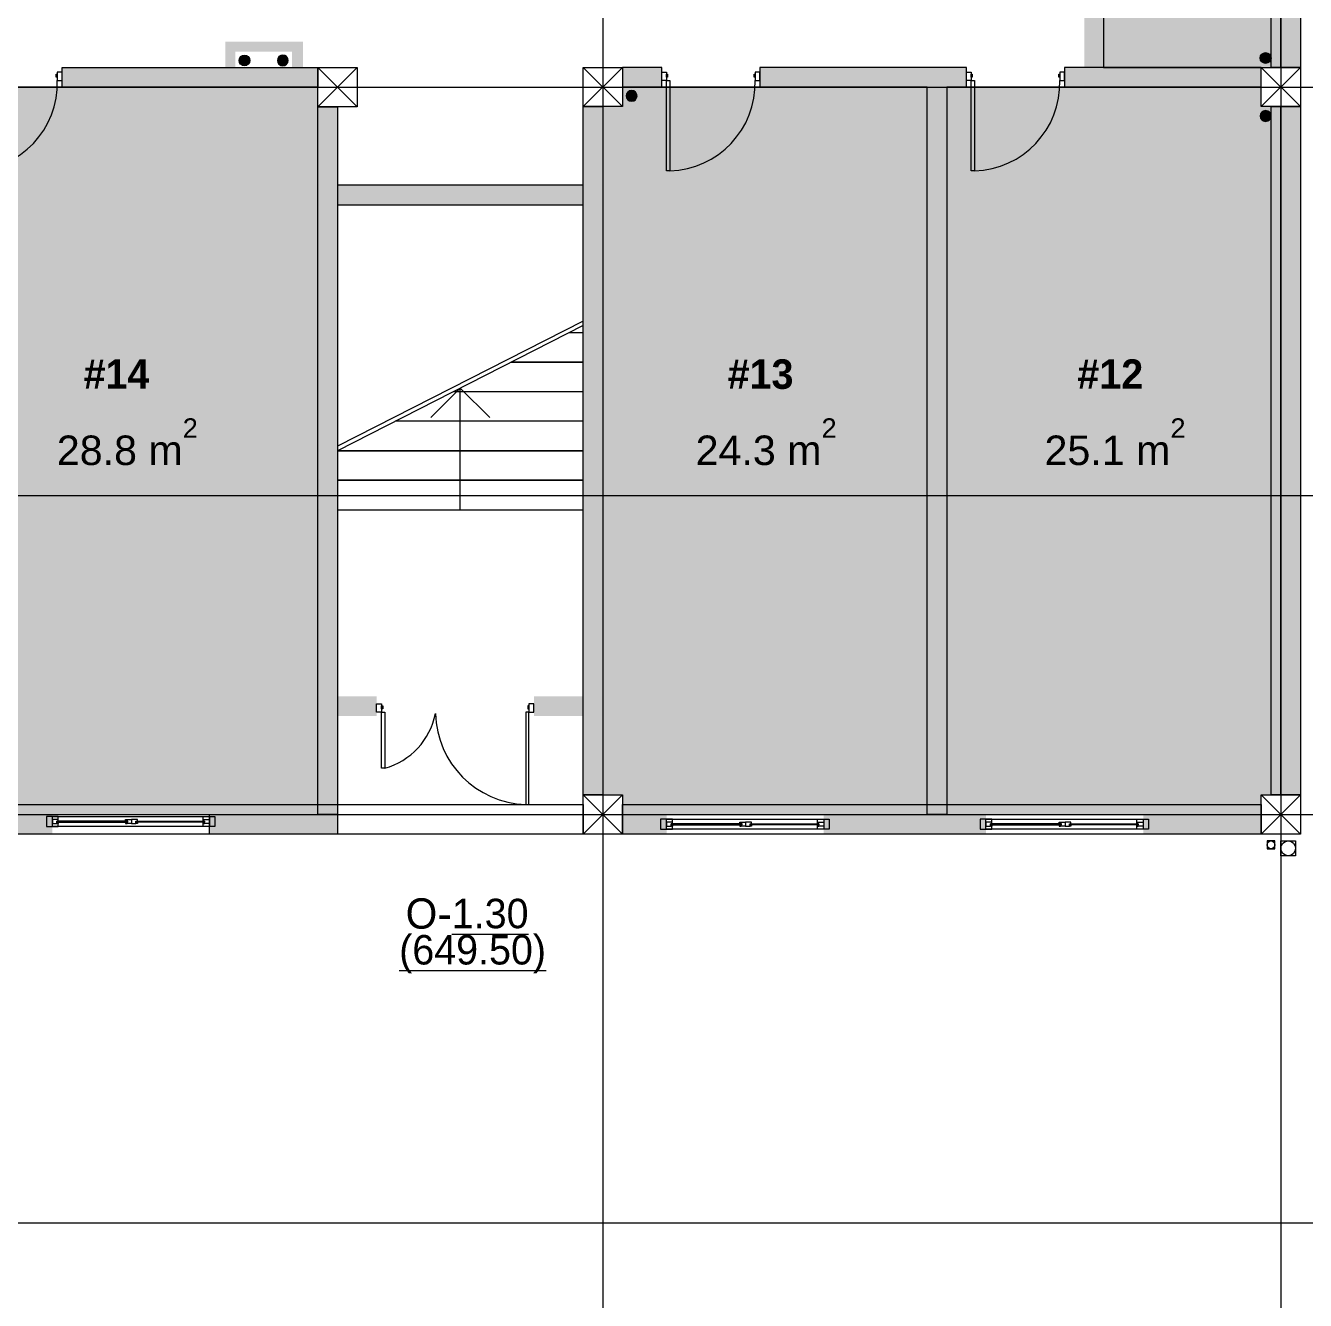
# Model space of a CAD drawing. Header units: millimetres. Extents: x 475159934 to 476245151, y 4620917055 to 4621447368.
# Drawn here: x 475262752 to 475275774, y 4620935580 to 4620948549 of the extents above; entities that cross this region are included whole.
import ezdxf

# ---------------------------------------------------------------- set-up
doc = ezdxf.new("R2010")
doc.units = ezdxf.units.MM
doc.header["$MEASUREMENT"] = 0
doc.set_wipeout_variables(frame=1)
doc.linetypes.add('Wipeout_Contour', pattern=[1000, 0, -1000])
for name, color, linetype, lineweight in [('2D Drafting - General_Pen_No__1_Pen_No__7', 7, 'Continuous', 0), ('2D Drafting - General_Pen_No__1_Pen_No__7_Pen_No__7', 7, 'Continuous', 0), ('2D Drafting - General_Pen_No__250_Pen_No__7_Pen_No__154', 154, 'Continuous', 0), ('2D Drafting - General_Pen_No__250_Pen_No__7_Pen_No__250', 7, 'Continuous', 0), ('2D Drafting - General_Pen_No__250_Pen_No__7_Pen_No__7', 7, 'Continuous', 0), ('Annotation - Text_Pen_No__7_Pen_No__235', 235, 'Continuous', 0), ('Doors_Pen_No__7_Pen_No__7', 7, 'Continuous', 0), ('Doors_Pen_No__7_Pen_No__7_Pen_No__7', 7, 'Continuous', 0), ('G-Anno-Nplt_Pen_No__4', 7, 'Continuous', 0), ('G-Anno-Nplt_Pen_No__7', 7, 'Continuous', 0), ('G-Anno-Nplt_Pen_No__8', 8, 'Continuous', 0), ('gegmebi_Pen_No__7_Pen_No__7', 7, 'Continuous', 0), ('kar-panjara_Pen_No__7_Pen_No__7_Pen_No__7', 7, 'Continuous', 0), ('New_._Pen_No__1', 1, 'Continuous', 0), ('New_2D Drafting - General_Pen_No__250_Pen_No__7', 7, 'Continuous', 0), ('New_G-Anno-Nplt_Pen_No__4', 7, 'Continuous', 0), ('New_G-Anno-Nplt_Pen_No__8', 8, 'Continuous', 0), ('New_shenobebi_Pen_No__7', 7, 'Continuous', 0), ('New_Structural - Bearing_Pen_No__250', 7, 'Continuous', 0), ('shaxtebi da milebi_Pen_No__1_Pen_No__1_Pen_No__1', 1, 'Continuous', 0), ('zoma_Pen_No__1', 1, 'Continuous', 0), ('zoma_Pen_No__142', 142, 'Continuous', 0), ('zoma_Pen_No__5_Pen_No__5', 5, 'Continuous', 0)]:
    doc.layers.add(name, color=color, linetype=linetype, lineweight=lineweight)
doc.layers.add('zoma', color=7, linetype='Continuous')
doc.styles.add('GENERATED_STYLE_1', font='arial.ttf')
doc.styles.add('GENERATED_STYLE_3', font='arial.ttf')
doc.styles.add('GENERATED_STYLE_6', font='avaza.ttf')
doc.styles.add('GENERATED_STYLE_7', font='')
doc.styles.get('GENERATED_STYLE_7').set_extended_font_data('AcadMtavr', bold=True)
doc.dimstyles.new('GENERATED_STYLE__11', dxfattribs={"dimtxt": 500, "dimasz": 228, "dimexe": 0.18, "dimexo": 3, "dimgap": 0, "dimtad": 1, "dimlfac": 0.001, "dimzin": 0, "dimdsep": 46, "dimtxsty": 'GENERATED_STYLE_3', "dimblk": 'ARROWHEAD_2', "dimblk1": 'ARROWHEAD_2', "dimblk2": 'ARROWHEAD_2', "dimcen": 0.09, "dimclrd": 1, "dimclre": 1, "dimclrt": 1, "dimadec": 0, "dimazin": 0, "dimtfac": 1, "dimtdec": 4, "dimtmove": 2, "dimatfit": 3, "dimfxl": 1, "dimtolj": 1, "dimtzin": 0, "dimarcsym": 0})
doc.dimstyles.new('GENERATED_STYLE__3', dxfattribs={"dimtxt": 200, "dimasz": 64.421331, "dimexe": 0.18, "dimexo": 3, "dimgap": 0, "dimtad": 1, "dimtih": 1, "dimtoh": 1, "dimlfac": 0.001, "dimzin": 0, "dimdsep": 46, "dimtxsty": 'GENERATED_STYLE_3', "dimblk": 'ARROWHEAD_2', "dimblk1": 'ARROWHEAD_2', "dimblk2": 'ARROWHEAD_2', "dimcen": 0.09, "dimclrd": 142, "dimclre": 142, "dimclrt": 142, "dimadec": 0, "dimazin": 0, "dimtfac": 1, "dimtdec": 4, "dimtmove": 0, "dimatfit": 3, "dimfxl": 1, "dimtolj": 1, "dimtzin": 0, "dimarcsym": 0})
doc.dimstyles.new('GENERATED_STYLE__6', dxfattribs={"dimtxt": 200, "dimasz": 64.421331, "dimexe": 0.18, "dimexo": 3, "dimgap": 0, "dimtad": 1, "dimlfac": 0.001, "dimzin": 0, "dimdsep": 46, "dimtxsty": 'GENERATED_STYLE_3', "dimblk": 'ARROWHEAD_2', "dimblk1": 'ARROWHEAD_2', "dimblk2": 'ARROWHEAD_2', "dimcen": 0.09, "dimclrd": 142, "dimclre": 142, "dimclrt": 142, "dimadec": 0, "dimazin": 0, "dimtfac": 1, "dimtdec": 4, "dimtmove": 0, "dimatfit": 3, "dimfxl": 1, "dimtolj": 1, "dimtzin": 0, "dimarcsym": 0})
doc.dimstyles.new('GENERATED_STYLE__7', dxfattribs={"dimtxt": 200, "dimasz": 64.421331, "dimexe": 0.18, "dimexo": 3, "dimgap": 0, "dimtad": 1, "dimtih": 1, "dimtoh": 1, "dimlfac": 0.001, "dimzin": 0, "dimdsep": 46, "dimtxsty": 'GENERATED_STYLE_3', "dimblk": 'ARROWHEAD_2', "dimblk1": 'ARROWHEAD_2', "dimblk2": 'ARROWHEAD_2', "dimcen": 0.09, "dimclrd": 142, "dimclre": 142, "dimclrt": 142, "dimadec": 0, "dimazin": 0, "dimtfac": 1, "dimtdec": 4, "dimtmove": 2, "dimatfit": 3, "dimfxl": 1, "dimtolj": 1, "dimtzin": 0, "dimarcsym": 0})

# ---------------------------------------------------------------- blocks, each defined once
blk = doc.blocks.new('*D522', base_point=(475826096, 4621095193))
at = {"layer": 'zoma_Pen_No__1', "color": 1, "linetype": 'Continuous', "lineweight": 0, "transparency": 16777216}
for p, q in [((475297274, 4620940237), (475296974, 4620940410)), ((475297124, 4620940324), (475297124, 4620940471)), ((475297349, 4620940324), (475296899, 4620940324)), ((475297124, 4620932169), (475297124, 4620940324)), ((475296974, 4620932256), (475297274, 4620932083)), ((475297349, 4620932169), (475296899, 4620932169)), ((475297124, 4620932022), (475297124, 4620932169))]:
    blk.add_line(p, q, dxfattribs=at)
at = {"layer": 'zoma_Pen_No__1', "color": 1, "lineweight": 0, "transparency": 16777216, "insert": (475297024, 4620933002), "char_height": 500, "attachment_point": 7, "rotation": 90, "style": 'GENERATED_STYLE_3'}
blk.add_mtext('\\A1;{\\pql;\\fArial|b0|i0|c204|p0;\\W1.000000;8.15}', dxfattribs=at)
blk = doc.blocks.new('ARROWHEAD_2')
at = {"color": 0, "linetype": 'Continuous', "lineweight": 0}
for p, q in [((-0.378, -0.655), (0.378, 0.655)), ((0, 0), (-1, 0))]:
    blk.add_line(p, q, dxfattribs=at)
blk = doc.blocks.new('*D567', base_point=(475826096, 4621095193))
at = {"layer": 'zoma_Pen_No__142', "color": 142, "linetype": 'Continuous', "lineweight": 0, "transparency": 16777216}
for p, q in [((475261949, 4620934038), (475261900, 4620933953)), ((475261924, 4620933932), (475261924, 4620934059)), ((475268449, 4620934038), (475268400, 4620933953)), ((475268424, 4620933932), (475268424, 4620934059)), ((475261924, 4620933996), (475268424, 4620933996))]:
    blk.add_line(p, q, dxfattribs=at)
at = {"layer": 'zoma_Pen_No__142', "color": 142, "lineweight": 0, "transparency": 16777216, "char_height": 200, "attachment_point": 7, "style": 'GENERATED_STYLE_3'}
for s, insert in [('\\A1;{\\pql;\\fArial|b0|i0|c204|p0;\\W1.000000;6.50}', (475264907, 4620934036)), ('\\A1;{\\pql;\\fArial|b0|i0|c204|p0;\\W1.000000;0.40}', (475267866, 4620934036))]:
    blk.add_mtext(s, dxfattribs=dict(at, insert=insert))
blk = doc.blocks.new('*D568', base_point=(475826096, 4621095193))
at = {"layer": 'zoma_Pen_No__142', "color": 142, "linetype": 'Continuous', "lineweight": 0, "transparency": 16777216}
for p, q in [((475268449, 4620934038), (475268400, 4620933953)), ((475268424, 4620933932), (475268424, 4620934059)), ((475268849, 4620934038), (475268800, 4620933953)), ((475268824, 4620933932), (475268824, 4620934059)), ((475268424, 4620933996), (475268824, 4620933996))]:
    blk.add_line(p, q, dxfattribs=at)
blk = doc.blocks.new('*D569', base_point=(475826096, 4621095193))
at = {"layer": 'zoma_Pen_No__142', "color": 142, "linetype": 'Continuous', "lineweight": 0, "transparency": 16777216}
for p, q in [((475268849, 4620934038), (475268800, 4620933953)), ((475268824, 4620933932), (475268824, 4620934059)), ((475275349, 4620934038), (475275300, 4620933953)), ((475275324, 4620933932), (475275324, 4620934059)), ((475268824, 4620933996), (475275324, 4620933996))]:
    blk.add_line(p, q, dxfattribs=at)
at = {"layer": 'zoma_Pen_No__142', "color": 142, "lineweight": 0, "transparency": 16777216, "char_height": 200, "attachment_point": 7, "style": 'GENERATED_STYLE_3'}
for s, insert in [('\\A1;{\\pql;\\fArial|b0|i0|c204|p0;\\W1.000000;6.50}', (475271807, 4620934036)), ('\\A1;{\\pql;\\fArial|b0|i0|c204|p0;\\W1.000000;0.40}', (475274766, 4620934036))]:
    blk.add_mtext(s, dxfattribs=dict(at, insert=insert))
blk = doc.blocks.new('*D570', base_point=(475826096, 4621095193))
at = {"layer": 'zoma_Pen_No__142', "color": 142, "linetype": 'Continuous', "lineweight": 0, "transparency": 16777216}
for p, q in [((475275349, 4620934038), (475275300, 4620933953)), ((475275324, 4620933932), (475275324, 4620934059)), ((475275749, 4620934038), (475275700, 4620933953)), ((475275724, 4620933932), (475275724, 4620934059)), ((475275324, 4620933996), (475275724, 4620933996))]:
    blk.add_line(p, q, dxfattribs=at)
at = {"layer": 'zoma_Pen_No__142', "color": 142, "lineweight": 0, "transparency": 16777216, "insert": (475275607, 4620934093), "char_height": 200, "attachment_point": 7, "style": 'GENERATED_STYLE_3'}
blk.add_mtext('\\A1;{\\pql;\\fArial|b0|i0|c204|p0;\\W1.000000;0.30}', dxfattribs=at)
blk = doc.blocks.new('*D571', base_point=(475826096, 4621095193))
at = {"layer": 'zoma_Pen_No__142', "color": 142, "linetype": 'Continuous', "lineweight": 0, "transparency": 16777216}
for p, q in [((475275749, 4620934038), (475275700, 4620933953)), ((475275724, 4620933932), (475275724, 4620934059)), ((475276049, 4620934038), (475276000, 4620933953)), ((475276024, 4620933932), (475276024, 4620934059)), ((475275724, 4620933996), (475276024, 4620933996))]:
    blk.add_line(p, q, dxfattribs=at)
blk = doc.blocks.new('*D582', base_point=(475826096, 4621095193))
at = {"layer": 'zoma_Pen_No__142', "color": 142, "linetype": 'Continuous', "lineweight": 0, "transparency": 16777216}
for p, q in [((475300055, 4620955524), (475299928, 4620955524)), ((475300034, 4620955499), (475299949, 4620955548)), ((475299992, 4620955524), (475299992, 4620955565)), ((475299992, 4620936169), (475299992, 4620955524)), ((475300055, 4620936169), (475299928, 4620936169)), ((475299949, 4620936194), (475300034, 4620936145)), ((475299992, 4620936128), (475299992, 4620936169))]:
    blk.add_line(p, q, dxfattribs=at)
at = {"layer": 'zoma_Pen_No__142', "color": 142, "lineweight": 0, "transparency": 16777216, "insert": (475299952, 4620945503), "char_height": 200, "attachment_point": 7, "rotation": 90, "style": 'GENERATED_STYLE_3'}
blk.add_mtext('\\A1;{\\pql;\\fArial|b0|i0|c204|p0;\\W1.000000;19.35}', dxfattribs=at)
blk = doc.blocks.new('*D583', base_point=(475826096, 4621095193))
at = {"layer": 'zoma_Pen_No__142', "color": 142, "linetype": 'Continuous', "lineweight": 0, "transparency": 16777216}
for p, q in [((475299275, 4620936569), (475299148, 4620936569)), ((475299169, 4620936594), (475299254, 4620936545)), ((475299211, 4620936169), (475299211, 4620936569)), ((475299275, 4620936169), (475299148, 4620936169)), ((475299169, 4620936194), (475299254, 4620936145)), ((475299211, 4620936128), (475299211, 4620936169))]:
    blk.add_line(p, q, dxfattribs=at)
at = {"layer": 'zoma_Pen_No__142', "color": 142, "lineweight": 0, "transparency": 16777216, "insert": (475299171, 4620935611), "char_height": 200, "attachment_point": 7, "rotation": 90, "style": 'GENERATED_STYLE_3'}
blk.add_mtext('\\A1;{\\pql;\\fArial|b0|i0|c204|p0;\\W1.000000;0.40}', dxfattribs=at)
blk = doc.blocks.new('*D584', base_point=(475826096, 4621095193))
at = {"layer": 'zoma_Pen_No__142', "color": 142, "linetype": 'Continuous', "lineweight": 0, "transparency": 16777216}
for p, q in [((475299275, 4620940069), (475299148, 4620940069)), ((475299169, 4620940094), (475299254, 4620940045)), ((475299211, 4620936569), (475299211, 4620940069)), ((475299275, 4620936569), (475299148, 4620936569)), ((475299169, 4620936594), (475299254, 4620936545))]:
    blk.add_line(p, q, dxfattribs=at)
at = {"layer": 'zoma_Pen_No__142', "color": 142, "lineweight": 0, "transparency": 16777216, "insert": (475299171, 4620938052), "char_height": 200, "attachment_point": 7, "rotation": 90, "style": 'GENERATED_STYLE_3'}
blk.add_mtext('\\A1;{\\pql;\\fArial|b0|i0|c204|p0;\\W1.000000;3.50}', dxfattribs=at)
blk = doc.blocks.new('*D585', base_point=(475826096, 4621095193))
at = {"layer": 'zoma_Pen_No__142', "color": 142, "linetype": 'Continuous', "lineweight": 0, "transparency": 16777216}
for p, q in [((475299275, 4620940969), (475299148, 4620940969)), ((475299169, 4620940994), (475299254, 4620940945)), ((475299211, 4620940069), (475299211, 4620940969)), ((475299275, 4620940069), (475299148, 4620940069)), ((475299169, 4620940094), (475299254, 4620940045))]:
    blk.add_line(p, q, dxfattribs=at)
at = {"layer": 'zoma_Pen_No__142', "color": 142, "lineweight": 0, "transparency": 16777216, "insert": (475299171, 4620940252), "char_height": 200, "attachment_point": 7, "rotation": 90, "style": 'GENERATED_STYLE_3'}
blk.add_mtext('\\A1;{\\pql;\\fArial|b0|i0|c204|p0;\\W1.000000;0.90}', dxfattribs=at)
blk = doc.blocks.new('*D586', base_point=(475826096, 4621095193))
at = {"layer": 'zoma_Pen_No__142', "color": 142, "linetype": 'Continuous', "lineweight": 0, "transparency": 16777216}
for p, q in [((475299275, 4620943569), (475299148, 4620943569)), ((475299169, 4620943594), (475299254, 4620943545)), ((475299211, 4620940969), (475299211, 4620943569)), ((475299275, 4620940969), (475299148, 4620940969)), ((475299169, 4620940994), (475299254, 4620940945))]:
    blk.add_line(p, q, dxfattribs=at)
at = {"layer": 'zoma_Pen_No__142', "color": 142, "lineweight": 0, "transparency": 16777216, "char_height": 200, "attachment_point": 7, "rotation": 90, "style": 'GENERATED_STYLE_3'}
for s, insert in [('\\A1;{\\pql;\\fArial|b0|i0|c204|p0;\\W1.000000;0.40}', (475299171, 4620943011)), ('\\A1;{\\pql;\\fArial|b0|i0|c204|p0;\\W1.000000;2.60}', (475299171, 4620942002))]:
    blk.add_mtext(s, dxfattribs=dict(at, insert=insert))
blk = doc.blocks.new('*D587', base_point=(475826096, 4621095193))
at = {"layer": 'zoma_Pen_No__142', "color": 142, "linetype": 'Continuous', "lineweight": 0, "transparency": 16777216}
for p, q in [((475299275, 4620943969), (475299148, 4620943969)), ((475299169, 4620943994), (475299254, 4620943945)), ((475299211, 4620943569), (475299211, 4620943969)), ((475299275, 4620943569), (475299148, 4620943569)), ((475299169, 4620943594), (475299254, 4620943545))]:
    blk.add_line(p, q, dxfattribs=at)
blk = doc.blocks.new('*D588', base_point=(475826096, 4621095193))
at = {"layer": 'zoma_Pen_No__142', "color": 142, "linetype": 'Continuous', "lineweight": 0, "transparency": 16777216}
for p, q in [((475299169, 4620944594), (475299254, 4620944545)), ((475299275, 4620944569), (475299148, 4620944569)), ((475299211, 4620943969), (475299211, 4620944569)), ((475299275, 4620943969), (475299148, 4620943969)), ((475299169, 4620943994), (475299254, 4620943945))]:
    blk.add_line(p, q, dxfattribs=at)
at = {"layer": 'zoma_Pen_No__142', "color": 142, "lineweight": 0, "transparency": 16777216, "insert": (475299171, 4620944002), "char_height": 200, "attachment_point": 7, "rotation": 90, "style": 'GENERATED_STYLE_3'}
blk.add_mtext('\\A1;{\\pql;\\fArial|b0|i0|c204|p0;\\W1.000000;0.60}', dxfattribs=at)
blk = doc.blocks.new('*D589', base_point=(475826096, 4621095193))
at = {"layer": 'zoma_Pen_No__142', "color": 142, "linetype": 'Continuous', "lineweight": 0, "transparency": 16777216}
for p, q in [((475299275, 4620946169), (475299148, 4620946169)), ((475299169, 4620946194), (475299254, 4620946145)), ((475299211, 4620944569), (475299211, 4620946169)), ((475299169, 4620944594), (475299254, 4620944545)), ((475299275, 4620944569), (475299148, 4620944569))]:
    blk.add_line(p, q, dxfattribs=at)
at = {"layer": 'zoma_Pen_No__142', "color": 142, "lineweight": 0, "transparency": 16777216, "insert": (475299171, 4620945102), "char_height": 200, "attachment_point": 7, "rotation": 90, "style": 'GENERATED_STYLE_3'}
blk.add_mtext('\\A1;{\\pql;\\fArial|b0|i0|c204|p0;\\W1.000000;1.60}', dxfattribs=at)
blk = doc.blocks.new('*D590', base_point=(475826096, 4621095193))
at = {"layer": 'zoma_Pen_No__142', "color": 142, "linetype": 'Continuous', "lineweight": 0, "transparency": 16777216}
for p, q in [((475299275, 4620950969), (475299148, 4620950969)), ((475299169, 4620950994), (475299254, 4620950945)), ((475299211, 4620946169), (475299211, 4620950969)), ((475299275, 4620946169), (475299148, 4620946169)), ((475299169, 4620946194), (475299254, 4620946145))]:
    blk.add_line(p, q, dxfattribs=at)
at = {"layer": 'zoma_Pen_No__142', "color": 142, "lineweight": 0, "transparency": 16777216, "char_height": 200, "attachment_point": 7, "rotation": 90, "style": 'GENERATED_STYLE_3'}
for s, insert in [('\\A1;{\\pql;\\fArial|b0|i0|c204|p0;\\W1.000000;0.40}', (475299171, 4620950411)), ('\\A1;{\\pql;\\fArial|b0|i0|c204|p0;\\W1.000000;4.80}', (475299171, 4620948302))]:
    blk.add_mtext(s, dxfattribs=dict(at, insert=insert))

msp = doc.modelspace()

# ---------------------------------------------------------------- hatches: boundary and pattern name
at = {"layer": '2D Drafting - General_Pen_No__250_Pen_No__7_Pen_No__154', "linetype": 'Continuous', "lineweight": 0}
for points in [[(475275524.364, 4620955123.861), (475275724.364, 4620955123.861), (475275724.364, 4620948123.861), (475275524.364, 4620948123.861)], [(475275524.364, 4620947723.861), (475275724.364, 4620947723.861), (475275724.364, 4620940723.861), (475275524.364, 4620940723.861)], [(475263024.651, 4620940323.861), (475261924.364, 4620940323.861), (475261924.364, 4620940523.861), (475263024.651, 4620940523.861)], [(475265924.366, 4620940323.861), (475264624.653, 4620940323.861), (475264624.653, 4620940523.861), (475265924.366, 4620940523.861)], [(475269274.364, 4620940323.919), (475268824.364, 4620940323.919), (475268824.364, 4620940523.919), (475269274.364, 4620940523.919)], [(475272524.362, 4620940323.919), (475270874.366, 4620940323.919), (475270874.366, 4620940523.919), (475272524.362, 4620940523.919)], [(475275324.364, 4620940323.919), (475274124.364, 4620940323.919), (475274124.364, 4620940523.919), (475275324.364, 4620940523.919)]]:
    msp.add_hatch(color=154, dxfattribs=at).paths.add_polyline_path(points)
at = {"layer": '2D Drafting - General_Pen_No__250_Pen_No__7_Pen_No__7', "linetype": 'Continuous', "lineweight": 0}
for points in [[(475273524.364, 4620950103.861), (475273524.364, 4620948123.861), (475273724.364, 4620948123.861), (475273724.364, 4620950103.861)], [(475264884.995, 4620948383.787), (475264784.807, 4620948383.787), (475264784.807, 4620948123.818), (475264884.995, 4620948123.818), (475264884.995, 4620948283.787), (475265463.735, 4620948283.787), (475265463.735, 4620948123.818), (475265574.36, 4620948123.818), (475265574.36, 4620948383.787)], [(475275524.343, 4620948414.049), (475275124.343, 4620948414.049), (475275124.343, 4620948023.861), (475275224.343, 4620948023.861), (475275324.343, 4620948023.861), (475275324.343, 4620948123.861), (475275224.343, 4620948123.861), (475275224.343, 4620948313.861), (475275524.343, 4620948313.861)], [(475263124.364, 4620948123.818), (475265724.366, 4620948123.818), (475265724.366, 4620947923.818), (475263124.364, 4620947923.818)], [(475268824.364, 4620947923.861), (475269224.364, 4620947923.861), (475269224.364, 4620948123.861), (475268824.364, 4620948123.861)], [(475270224.364, 4620947923.861), (475272324.364, 4620947923.861), (475272324.364, 4620948123.861), (475270224.364, 4620948123.861)], [(475273324.364, 4620947923.861), (475275324.364, 4620947923.861), (475275324.364, 4620948123.861), (475273324.364, 4620948123.861)], [(475269013.728, 4620947623.862), (475268624.365, 4620947623.862), (475268624.365, 4620947523.862), (475269113.915, 4620947523.862), (475269113.915, 4620947923.862), (475269013.728, 4620947923.862)], [(475275524.344, 4620947433.674), (475275124.344, 4620947433.674), (475275124.344, 4620947823.862), (475275224.344, 4620947823.862), (475275324.344, 4620947823.862), (475275324.344, 4620947723.862), (475275224.344, 4620947723.862), (475275224.344, 4620947533.862), (475275524.344, 4620947533.862)], [(475265924.366, 4620941523.865), (475266324.366, 4620941523.865), (475266324.366, 4620941723.865), (475265924.366, 4620941723.865)], [(475267924.451, 4620941523.865), (475268424.366, 4620941523.865), (475268424.366, 4620941723.865), (475267924.451, 4620941723.865)]]:
    msp.add_hatch(color=7, dxfattribs=at).paths.add_polyline_path(points)
at = {"layer": 'G-Anno-Nplt_Pen_No__7', "linetype": 'Continuous', "lineweight": 0}
for points in [[(475271924.364, 4620940523.861), (475271924.364, 4620947923.861), (475272124.364, 4620947923.861), (475272124.364, 4620940523.861)], [(475265724.366, 4620940523.861), (475265724.366, 4620947723.818), (475265924.366, 4620947723.818), (475265924.366, 4620940523.861)], [(475268424.364, 4620940723.861), (475268424.364, 4620947723.861), (475268624.364, 4620947723.861), (475268624.364, 4620940723.861)]]:
    msp.add_hatch(color=7, dxfattribs=at).paths.add_polyline_path(points)
at = {"layer": 'G-Anno-Nplt_Pen_No__8', "linetype": 'Continuous', "lineweight": 0, "true_color": 0x202020}
for points in [[(475261824.364, 4620940723.861), (475261924.364, 4620940723.861), (475261924.364, 4620940523.861), (475265724.366, 4620940523.861), (475265724.366, 4620947923.818), (475261924.364, 4620947923.861), (475261924.364, 4620947883.786), (475261924.364, 4620947723.861), (475261824.364, 4620947723.861)], [(475268624.364, 4620947723.861), (475268624.364, 4620940723.861), (475268824.364, 4620940723.861), (475268824.364, 4620940523.861), (475271924.364, 4620940523.861), (475271924.364, 4620947923.861), (475268824.364, 4620947923.861), (475268824.364, 4620947723.861)], [(475272124.364, 4620940523.919), (475275324.364, 4620940523.919), (475275324.364, 4620940723.861), (475275524.364, 4620940723.861), (475275524.364, 4620947723.861), (475275324.364, 4620947723.861), (475275324.364, 4620947923.861), (475272124.364, 4620947923.861)]]:
    msp.add_hatch(color=250, dxfattribs=at).paths.add_polyline_path(points)
at = {"layer": 'New_2D Drafting - General_Pen_No__250_Pen_No__7', "linetype": 'Continuous', "lineweight": 0}
msp.add_hatch(color=7, dxfattribs=at).paths.add_polyline_path([(475268424.366, 4620946723.854), (475268424.366, 4620946923.861), (475265924.366, 4620946923.855), (475265924.366, 4620946723.854)])
at = {"layer": 'New_G-Anno-Nplt_Pen_No__8', "linetype": 'Continuous', "lineweight": 0, "true_color": 0x202020}
msp.add_hatch(color=250, dxfattribs=at).paths.add_polyline_path([(475272124.364, 4620955323.861), (475272124.364, 4620950283.786), (475273719.533, 4620950283.786), (475273719.533, 4620948123.861), (475275124.343, 4620948123.861), (475275524.364, 4620948123.861), (475275524.364, 4620955123.861), (475275324.364, 4620955123.861), (475275324.364, 4620955323.861)])
at = {"layer": 'shaxtebi da milebi_Pen_No__1_Pen_No__1_Pen_No__1', "linetype": 'Continuous', "lineweight": 0}
for points in [[(475264924.365, 4620948193.787, 1), (475265034.365, 4620948193.787, 1)], [(475265424.365, 4620948193.787, -1), (475265314.365, 4620948193.787, -1)], [(475275369.343, 4620948273.861, 1), (475275369.343, 4620948163.861, 1)], [(475268973.728, 4620947833.862, -1), (475268863.728, 4620947833.862, -1)], [(475275369.344, 4620947573.862, -1), (475275369.344, 4620947683.862, -1)]]:
    msp.add_hatch(color=1, dxfattribs=at).paths.add_polyline_path(points)

# ---------------------------------------------------------------- linework, layer by layer
at = {"layer": '2D Drafting - General_Pen_No__1_Pen_No__7', "color": 7, "linetype": 'Continuous', "lineweight": 0}
for p, q in [((475265724.366, 4620947723.818), (475266124.366, 4620948123.818)), ((475266124.366, 4620947723.818), (475265724.366, 4620948123.818)), ((475268424.364, 4620947723.861), (475268824.364, 4620948123.861)), ((475268824.364, 4620947723.861), (475268424.364, 4620948123.861)), ((475275724.364, 4620947723.861), (475275324.364, 4620948123.861)), ((475275324.364, 4620947723.861), (475275724.364, 4620948123.861)), ((475268424.364, 4620940323.861), (475268824.364, 4620940723.861)), ((475268824.364, 4620940323.861), (475268424.364, 4620940723.861)), ((475275324.364, 4620940323.861), (475275724.364, 4620940723.861)), ((475275724.364, 4620940323.861), (475275324.364, 4620940723.861))]:
    msp.add_line(p, q, dxfattribs=at)
at = {"layer": '2D Drafting - General_Pen_No__1_Pen_No__7', "color": 7, "linetype": 'Continuous', "lineweight": 0, "flags": 128}
for points in [[(475275424.364, 4620948123.861), (475275424.364, 4620955123.861), (475275724.364, 4620955123.861), (475275724.364, 4620948123.861)], [(475266124.366, 4620947723.818), (475265724.366, 4620947723.818), (475265724.366, 4620948123.818), (475266124.366, 4620948123.818)], [(475268824.364, 4620947723.861), (475268424.364, 4620947723.861), (475268424.364, 4620948123.861), (475268824.364, 4620948123.861)], [(475275724.364, 4620947723.861), (475275324.364, 4620947723.861), (475275324.364, 4620948123.861), (475275724.364, 4620948123.861)], [(475275424.364, 4620940723.861), (475275424.364, 4620947723.861), (475275724.364, 4620947723.861), (475275724.364, 4620940723.861)], [(475268824.364, 4620940323.861), (475268424.364, 4620940323.861), (475268424.364, 4620940723.861), (475268824.364, 4620940723.861)], [(475275724.364, 4620940323.861), (475275324.364, 4620940323.861), (475275324.364, 4620940723.861), (475275724.364, 4620940723.861)], [(475268424.364, 4620940323.861), (475261924.364, 4620940323.861), (475261924.364, 4620940623.861), (475268424.364, 4620940623.861)], [(475275324.364, 4620940323.861), (475268824.364, 4620940323.861), (475268824.364, 4620940623.861), (475275324.364, 4620940623.861)]]:
    msp.add_lwpolyline(points, close=True, dxfattribs=at)
at = {"layer": '2D Drafting - General_Pen_No__1_Pen_No__7', "color": 7, "linetype": 'Continuous', "lineweight": 0}
for centre, radius in [((475275424.371, 4620940213.784), 40), ((475275599.371, 4620940178.784), 75)]:
    msp.add_circle(centre, radius, dxfattribs=at)
at = {"layer": '2D Drafting - General_Pen_No__1_Pen_No__7_Pen_No__7', "color": 7, "linetype": 'Continuous', "lineweight": 0}
for centre in [(475262182.086, 4620947964.194), (475269282.086, 4620947964.194), (475272382.086, 4620947964.194)]:
    msp.add_arc(centre, 893.239, 271.603806, 1.603806, dxfattribs=at)
at = {"layer": '2D Drafting - General_Pen_No__250_Pen_No__7_Pen_No__154', "color": 154, "linetype": 'Continuous', "lineweight": 0, "flags": 128}
msp.add_lwpolyline([(475265924.366, 4620940323.861), (475264624.653, 4620940323.861), (475264624.653, 4620940523.861), (475265924.366, 4620940523.861)], close=True, dxfattribs=at)
at = {"layer": '2D Drafting - General_Pen_No__250_Pen_No__7_Pen_No__250', "color": 7, "linetype": 'Continuous', "lineweight": 0, "flags": 128}
for points in [[(475275524.364, 4620955123.861), (475275724.364, 4620955123.861), (475275724.364, 4620948123.861), (475275524.364, 4620948123.861)], [(475268824.364, 4620947923.861), (475269224.364, 4620947923.861), (475269224.364, 4620948123.861), (475268824.364, 4620948123.861)], [(475270224.364, 4620947923.861), (475272324.364, 4620947923.861), (475272324.364, 4620948123.861), (475270224.364, 4620948123.861)], [(475273324.364, 4620947923.861), (475275324.364, 4620947923.861), (475275324.364, 4620948123.861), (475273324.364, 4620948123.861)], [(475275524.364, 4620947723.861), (475275724.364, 4620947723.861), (475275724.364, 4620940723.861), (475275524.364, 4620940723.861)]]:
    msp.add_lwpolyline(points, close=True, dxfattribs=at)
at = {"layer": '2D Drafting - General_Pen_No__250_Pen_No__7_Pen_No__7', "color": 7, "linetype": 'Continuous', "lineweight": 0, "flags": 128}
msp.add_lwpolyline([(475263124.364, 4620948123.818), (475265724.366, 4620948123.818), (475265724.366, 4620947923.818), (475263124.364, 4620947923.818)], close=True, dxfattribs=at)
at = {"layer": 'Doors_Pen_No__7_Pen_No__7', "color": 7, "linetype": 'Continuous', "lineweight": 0, "flags": 128}
for points in [[(475266324.366, 4620941647.978), (475266374.366, 4620941647.978), (475266374.366, 4620941563.311), (475266324.366, 4620941563.311)], [(475266374.366, 4620941629.978), (475266385.866, 4620941629.978), (475266385.866, 4620941596.645), (475266374.366, 4620941596.645)], [(475267874.063, 4620941629.978), (475267862.951, 4620941629.978), (475267862.951, 4620941596.645), (475267874.063, 4620941596.645)], [(475267924.451, 4620941647.978), (475267874.063, 4620941647.978), (475267874.063, 4620941563.311), (475267924.451, 4620941563.311)], [(475266374.366, 4620941563.311), (475266407.699, 4620941563.363), (475266407.699, 4620940993.434), (475266374.366, 4620940993.382)], [(475267874.063, 4620941563.311), (475267840.729, 4620941563.311), (475267840.729, 4620940625.422), (475267874.063, 4620940625.422)]]:
    msp.add_lwpolyline(points, close=True, dxfattribs=at)
at = {"layer": 'Doors_Pen_No__7_Pen_No__7', "color": 7, "linetype": 'Continuous', "lineweight": 0}
msp.add_arc((475266211.367, 4620941692.271), 725.892, 285.6922567, 348.6096077, dxfattribs=at)
at = {"layer": 'Doors_Pen_No__7_Pen_No__7_Pen_No__7', "color": 7, "linetype": 'Continuous', "lineweight": 0, "flags": 128}
for points in [[(475263063.864, 4620948055.861), (475263074.975, 4620948055.861), (475263074.975, 4620948022.528), (475263063.864, 4620948022.528)], [(475263124.364, 4620948073.861), (475263074.975, 4620948073.861), (475263074.975, 4620947989.194), (475263124.364, 4620947989.194)], [(475269224.364, 4620948073.861), (475269273.753, 4620948073.861), (475269273.753, 4620947989.194), (475269224.364, 4620947989.194)], [(475269273.753, 4620948055.861), (475269284.864, 4620948055.861), (475269284.864, 4620948022.528), (475269273.753, 4620948022.528)], [(475269273.753, 4620947989.194), (475269307.086, 4620947989.194), (475269307.086, 4620947071.305), (475269273.753, 4620947071.305)], [(475270163.864, 4620948055.861), (475270174.975, 4620948055.861), (475270174.975, 4620948022.528), (475270163.864, 4620948022.528)], [(475270224.364, 4620948073.861), (475270174.975, 4620948073.861), (475270174.975, 4620947989.194), (475270224.364, 4620947989.194)], [(475272324.364, 4620948073.861), (475272373.753, 4620948073.861), (475272373.753, 4620947989.194), (475272324.364, 4620947989.194)], [(475272373.753, 4620948055.861), (475272384.864, 4620948055.861), (475272384.864, 4620948022.528), (475272373.753, 4620948022.528)], [(475272373.753, 4620947989.194), (475272407.086, 4620947989.194), (475272407.086, 4620947071.305), (475272373.753, 4620947071.305)], [(475273263.864, 4620948055.861), (475273274.975, 4620948055.861), (475273274.975, 4620948022.528), (475273263.864, 4620948022.528)], [(475273324.364, 4620948073.861), (475273274.975, 4620948073.861), (475273274.975, 4620947989.194), (475273324.364, 4620947989.194)]]:
    msp.add_lwpolyline(points, close=True, dxfattribs=at)
at = {"layer": 'G-Anno-Nplt_Pen_No__4', "color": 7, "linetype": 'Continuous', "lineweight": 0, "flags": 128}
for points in [[(475261824.364, 4620940723.861), (475261924.364, 4620940723.861), (475261924.364, 4620940523.861), (475265724.366, 4620940523.861), (475265724.366, 4620947923.818), (475261924.364, 4620947923.861), (475261924.364, 4620947883.786), (475261924.364, 4620947723.861), (475261824.364, 4620947723.861)], [(475268624.364, 4620947723.861), (475268624.364, 4620940723.861), (475268824.364, 4620940723.861), (475268824.364, 4620940523.861), (475271924.364, 4620940523.861), (475271924.364, 4620947923.861), (475268824.364, 4620947923.861), (475268824.364, 4620947723.861)], [(475271924.364, 4620940523.861), (475271924.364, 4620947923.861), (475272124.364, 4620947923.861), (475272124.364, 4620940523.861)], [(475272124.364, 4620940523.919), (475275324.364, 4620940523.919), (475275324.364, 4620940723.861), (475275524.364, 4620940723.861), (475275524.364, 4620947723.861), (475275324.364, 4620947723.861), (475275324.364, 4620947923.861), (475272124.364, 4620947923.861)], [(475265724.366, 4620940523.861), (475265724.366, 4620947723.818), (475265924.366, 4620947723.818), (475265924.366, 4620940523.861)], [(475268424.364, 4620940723.861), (475268424.364, 4620947723.861), (475268624.364, 4620947723.861), (475268624.364, 4620940723.861)]]:
    msp.add_lwpolyline(points, close=True, dxfattribs=at)
at = {"layer": 'G-Anno-Nplt_Pen_No__7', "color": 7, "linetype": 'Continuous', "lineweight": 0}
msp.add_arc((475267869.3, 4620941571.601), 946.61, 181.3733964, 268.2704205, dxfattribs=at)
at = {"layer": 'gegmebi_Pen_No__7_Pen_No__7', "color": 7, "linetype": 'Continuous', "lineweight": 0}
for p, q in [((475275384.371, 4620940253.784), (475275384.371, 4620940173.784)), ((475275464.371, 4620940253.784), (475275384.371, 4620940253.784)), ((475275384.371, 4620940173.784), (475275464.371, 4620940173.784)), ((475275464.371, 4620940173.784), (475275464.371, 4620940253.784)), ((475275524.371, 4620940103.784), (475275524.371, 4620940253.784)), ((475275524.371, 4620940253.784), (475275674.371, 4620940253.784)), ((475275674.371, 4620940253.784), (475275674.371, 4620940103.784)), ((475275674.371, 4620940103.784), (475275524.371, 4620940103.784))]:
    msp.add_line(p, q, dxfattribs=at)
at = {"layer": 'gegmebi_Pen_No__7_Pen_No__7', "color": 7, "linetype": 'Continuous', "lineweight": 0, "flags": 128}
for points in [[(475267174.366, 4620943623.86), (475267174.366, 4620944860.24), (475266874.366, 4620944560.24)], [(475267174.366, 4620944860.24), (475267474.366, 4620944560.24)]]:
    msp.add_lwpolyline(points, dxfattribs=at)
at = {"layer": 'kar-panjara_Pen_No__7_Pen_No__7_Pen_No__7', "color": 7, "linetype": 'Continuous', "lineweight": 0, "flags": 128}
for points in [[(475263084.325, 4620940501.173), (475262964.325, 4620940501.173), (475262964.325, 4620940401.173), (475263084.325, 4620940401.173)], [(475264624.653, 4620940401.174), (475263024.651, 4620940401.23), (475263024.651, 4620940501.174), (475264624.653, 4620940501.119)], [(475263024.651, 4620940431.289), (475263069.651, 4620940431.289), (475263069.651, 4620940446.289), (475263069.651, 4620940456.289), (475263084.325, 4620940456.289), (475263084.325, 4620940471.289), (475263024.651, 4620940471.289)], [(475263069.651, 4620940446.289), (475263793.491, 4620940446.289), (475263793.491, 4620940456.289), (475263069.651, 4620940456.289)], [(475263084.325, 4620940431.289), (475263069.651, 4620940431.289), (475263069.651, 4620940446.289), (475263084.325, 4620940446.289)], [(475263829.223, 4620940431.289), (475263784.223, 4620940431.289), (475263784.223, 4620940446.289), (475263784.223, 4620940456.289), (475263769.223, 4620940456.289), (475263769.223, 4620940471.289), (475263829.223, 4620940471.289)], [(475263769.223, 4620940431.289), (475263784.223, 4620940431.289), (475263784.223, 4620940446.289), (475263769.223, 4620940446.289)], [(475263829.223, 4620940431.289), (475263874.223, 4620940431.289), (475263874.223, 4620940446.289), (475263874.223, 4620940456.289), (475263889.223, 4620940456.289), (475263889.223, 4620940471.289), (475263829.223, 4620940471.289)], [(475264574.223, 4620940446.289), (475263874.223, 4620940446.289), (475263874.223, 4620940456.289), (475264574.223, 4620940456.289)], [(475263889.223, 4620940431.289), (475263874.223, 4620940431.289), (475263874.223, 4620940446.289), (475263889.223, 4620940446.289)], [(475264559.223, 4620940501.173), (475264679.223, 4620940501.173), (475264679.223, 4620940401.173), (475264559.223, 4620940401.173)], [(475264624.653, 4620940431.289), (475264574.223, 4620940431.289), (475264574.223, 4620940446.289), (475264574.223, 4620940456.289), (475264559.223, 4620940456.289), (475264559.223, 4620940471.289), (475264624.653, 4620940471.289)], [(475264559.223, 4620940431.289), (475264574.223, 4620940431.289), (475264574.223, 4620940446.289), (475264559.223, 4620940446.289)], [(475269334.039, 4620940474.131), (475269214.039, 4620940474.131), (475269214.039, 4620940374.131), (475269334.039, 4620940374.131)], [(475270874.366, 4620940374.132), (475269274.364, 4620940374.188), (475269274.364, 4620940474.132), (475270874.366, 4620940474.077)], [(475269274.364, 4620940404.247), (475269319.364, 4620940404.247), (475269319.364, 4620940419.247), (475269319.364, 4620940429.247), (475269334.039, 4620940429.247), (475269334.039, 4620940444.247), (475269274.364, 4620940444.247)], [(475269319.364, 4620940419.247), (475270043.204, 4620940419.247), (475270043.204, 4620940429.247), (475269319.364, 4620940429.247)], [(475269334.039, 4620940404.247), (475269319.364, 4620940404.247), (475269319.364, 4620940419.247), (475269334.039, 4620940419.247)], [(475270078.936, 4620940404.247), (475270033.936, 4620940404.247), (475270033.936, 4620940419.247), (475270033.936, 4620940429.247), (475270018.936, 4620940429.247), (475270018.936, 4620940444.247), (475270078.936, 4620940444.247)], [(475270018.936, 4620940404.247), (475270033.936, 4620940404.247), (475270033.936, 4620940419.247), (475270018.936, 4620940419.247)], [(475270078.936, 4620940404.247), (475270123.936, 4620940404.247), (475270123.936, 4620940419.247), (475270123.936, 4620940429.247), (475270138.936, 4620940429.247), (475270138.936, 4620940444.247), (475270078.936, 4620940444.247)], [(475270823.936, 4620940419.247), (475270123.936, 4620940419.247), (475270123.936, 4620940429.247), (475270823.936, 4620940429.247)], [(475270138.936, 4620940404.247), (475270123.936, 4620940404.247), (475270123.936, 4620940419.247), (475270138.936, 4620940419.247)], [(475270808.936, 4620940474.131), (475270928.936, 4620940474.131), (475270928.936, 4620940374.131), (475270808.936, 4620940374.131)], [(475270874.366, 4620940404.247), (475270823.936, 4620940404.247), (475270823.936, 4620940419.247), (475270823.936, 4620940429.247), (475270808.936, 4620940429.247), (475270808.936, 4620940444.247), (475270874.366, 4620940444.247)], [(475270808.936, 4620940404.247), (475270823.936, 4620940404.247), (475270823.936, 4620940419.247), (475270808.936, 4620940419.247)], [(475272584.037, 4620940473.987), (475272464.037, 4620940473.987), (475272464.037, 4620940373.987), (475272584.037, 4620940373.987)], [(475274124.364, 4620940373.988), (475272524.362, 4620940374.043), (475272524.362, 4620940473.988), (475274124.364, 4620940473.933)], [(475272524.362, 4620940404.103), (475272569.362, 4620940404.103), (475272569.362, 4620940419.103), (475272569.362, 4620940429.103), (475272584.037, 4620940429.103), (475272584.037, 4620940444.103), (475272524.362, 4620940444.103)], [(475272569.362, 4620940419.103), (475273293.202, 4620940419.103), (475273293.202, 4620940429.103), (475272569.362, 4620940429.103)], [(475272584.037, 4620940404.103), (475272569.362, 4620940404.103), (475272569.362, 4620940419.103), (475272584.037, 4620940419.103)], [(475273328.934, 4620940404.103), (475273283.934, 4620940404.103), (475273283.934, 4620940419.103), (475273283.934, 4620940429.103), (475273268.934, 4620940429.103), (475273268.934, 4620940444.103), (475273328.934, 4620940444.103)], [(475273268.934, 4620940404.103), (475273283.934, 4620940404.103), (475273283.934, 4620940419.103), (475273268.934, 4620940419.103)], [(475273328.934, 4620940404.103), (475273373.934, 4620940404.103), (475273373.934, 4620940419.103), (475273373.934, 4620940429.103), (475273388.934, 4620940429.103), (475273388.934, 4620940444.103), (475273328.934, 4620940444.103)], [(475274073.934, 4620940419.103), (475273373.934, 4620940419.103), (475273373.934, 4620940429.103), (475274073.934, 4620940429.103)], [(475273388.934, 4620940404.103), (475273373.934, 4620940404.103), (475273373.934, 4620940419.103), (475273388.934, 4620940419.103)], [(475274058.934, 4620940473.987), (475274178.934, 4620940473.987), (475274178.934, 4620940373.987), (475274058.934, 4620940373.987)], [(475274124.364, 4620940404.103), (475274073.934, 4620940404.103), (475274073.934, 4620940419.103), (475274073.934, 4620940429.103), (475274058.934, 4620940429.103), (475274058.934, 4620940444.103), (475274124.364, 4620940444.103)], [(475274058.934, 4620940404.103), (475274073.934, 4620940404.103), (475274073.934, 4620940419.103), (475274058.934, 4620940419.103)]]:
    msp.add_lwpolyline(points, close=True, dxfattribs=at)
at = {"layer": 'New_2D Drafting - General_Pen_No__250_Pen_No__7', "color": 7, "linetype": 'Continuous', "lineweight": 0, "flags": 128}
msp.add_lwpolyline([(475268424.366, 4620946723.854), (475268424.366, 4620946923.861), (475265924.366, 4620946923.855), (475265924.366, 4620946723.854)], close=True, dxfattribs=at)
at = {"layer": 'New_G-Anno-Nplt_Pen_No__4', "color": 7, "linetype": 'Continuous', "lineweight": 0, "flags": 128}
msp.add_lwpolyline([(475272124.364, 4620955323.861), (475272124.364, 4620950283.786), (475273719.533, 4620950283.786), (475273719.533, 4620948123.861), (475275124.343, 4620948123.861), (475275524.364, 4620948123.861), (475275524.364, 4620955123.861), (475275324.364, 4620955123.861), (475275324.364, 4620955323.861)], close=True, dxfattribs=at)
at = {"layer": 'New_shenobebi_Pen_No__7', "color": 7, "linetype": 'Continuous', "lineweight": 0}
for points in [[(475267692.178, 4620945123.86), (475268424.366, 4620945123.86), (475268424.366, 4620945423.86), (475268281.448, 4620945423.86)], [(475268424.366, 4620944823.86), (475268424.366, 4620945123.86), (475267692.178, 4620945123.86)], [(475268424.366, 4620944523.86), (475268424.366, 4620944823.86), (475267102.907, 4620944823.86)], [(475265924.366, 4620944523.86), (475265924.366, 4620944223.86), (475268424.366, 4620944223.86), (475268424.366, 4620944523.86), (475266513.636, 4620944523.86)]]:
    msp.add_lwpolyline(points, dxfattribs=at)
for points in [[(475268424.366, 4620944223.86), (475265924.366, 4620944223.86), (475265924.366, 4620943923.86), (475268424.366, 4620943923.86)], [(475268424.366, 4620943923.86), (475265924.366, 4620943923.86), (475265924.366, 4620943623.86), (475268424.366, 4620943623.86)]]:
    msp.add_lwpolyline(points, close=True, dxfattribs=at)
at = {"layer": 'New_Structural - Bearing_Pen_No__250', "color": 7, "linetype": 'Continuous', "lineweight": 0}
for p, q in [((475268424.366, 4620945541.505), (475265924.366, 4620944268.745)), ((475268424.366, 4620945496.62), (475265924.366, 4620944223.86))]:
    msp.add_line(p, q, dxfattribs=at)
at = {"layer": 'shaxtebi da milebi_Pen_No__1_Pen_No__1_Pen_No__1', "color": 1, "linetype": 'Continuous', "lineweight": 0, "flags": 128}
for points in [[(475264924.365, 4620948193.787, -1), (475265034.365, 4620948193.787, -1)], [(475265424.365, 4620948193.787, 1), (475265314.365, 4620948193.787, 1)], [(475275369.343, 4620948273.861, -1), (475275369.343, 4620948163.861, -1)], [(475268973.728, 4620947833.862, 1), (475268863.728, 4620947833.862, 1)], [(475275369.344, 4620947573.862, 1), (475275369.344, 4620947683.862, 1)]]:
    msp.add_lwpolyline(points, format="xyb", close=True, dxfattribs=at)
at = {"layer": 'zoma_Pen_No__5_Pen_No__5', "color": 5, "linetype": 'Continuous', "lineweight": 0}
for p, q in [((475275524.365, 4620957794.845), (475275524.365, 4620931485.775)), ((475229343.814, 4620947923.862), (475300771.421, 4620947923.862)), ((475229343.814, 4620943769.226), (475300771.421, 4620943769.226)), ((475229343.814, 4620940523.862), (475300771.421, 4620940523.862)), ((475229343.814, 4620936369.226), (475300771.421, 4620936369.226))]:
    msp.add_line(p, q, dxfattribs=at)

# ---------------------------------------------------------------- texts
at = {"layer": 'Annotation - Text_Pen_No__7_Pen_No__235', "color": 235, "linetype": 'Continuous', "lineweight": 0, "char_height": 300, "attachment_point": 2, "style": 'GENERATED_STYLE_7'}
for s, insert in [('\\A1;{\\pqc;\\fAcadMtavr|b1|i0|c0|p0;\\W1.000000;#1\\fAcadMtavr|b1|i0|c0|p0;\\W1.000000;4}', (475263677.047, 4620945153.457)), ('\\A1;{\\pqc;\\fAcadMtavr|b1|i0|c0|p0;\\W1.000000;#1\\fAcadMtavr|b1|i0|c0|p0;\\W1.000000;3}', (475270230.672, 4620945153.457)), ('\\A1;{\\pqc;\\fAcadMtavr|b1|i0|c0|p0;\\W1.000000;#1\\fAcadMtavr|b1|i0|c0|p0;\\W1.000000;2}', (475273789.27, 4620945153.457))]:
    msp.add_mtext(s, dxfattribs=dict(at, insert=insert))
at = {"layer": 'G-Anno-Nplt_Pen_No__7', "color": 7, "lineweight": 0, "char_height": 300, "attachment_point": 7, "style": 'GENERATED_STYLE_1'}
for s, insert in [('{\\fArial|b0|i0|c204|p0;28.8 m{\\H0.66x;\\S2^  ;}}', (475263069.96, 4620944073.861)), ('{\\fArial|b0|i0|c204|p0;24.3 m{\\H0.66x;\\S2^  ;}}', (475269569.959, 4620944073.861)), ('{\\fArial|b0|i0|c204|p0;25.1 m{\\H0.66x;\\S2^  ;}}', (475273119.959, 4620944073.89))]:
    msp.add_mtext(s, dxfattribs=dict(at, insert=insert))

# ---------------------------------------------------------------- dimensions: what is measured, and where the dimension line sits
at = {"layer": 'zoma', "color": 142, "linetype": 'Continuous', "lineweight": 0}
for base, p1, p2, picture, middle in [((475299991.832, 4620955523.861), (475233700.406, 4620936169.225), (475255415.912, 4620955523.861), '*D582', (475299851.832, 4620945838.37)), ((475299211.247, 4620950969.225), (475233700.406, 4620946169.227), (475233700.406, 4620950969.225), '*D590', (475299071.247, 4620948561.222)), ((475299211.247, 4620946169.227), (475233700.661, 4620944569.225), (475233700.406, 4620946169.227), '*D589', (475299071.247, 4620945361.222)), ((475299211.247, 4620944569.225), (475233700.406, 4620943969.225), (475233700.661, 4620944569.225), '*D588', (475299071.247, 4620944261.221)), ((475299211.247, 4620943969.225), (475233700.406, 4620943569.225), (475233700.406, 4620943969.225), '*D587', (475299071.247, 4620943269.804)), ((475299211.247, 4620943569.225), (475233700.406, 4620940969.225), (475233700.406, 4620943569.225), '*D586', (475299071.247, 4620942261.221)), ((475299211.247, 4620940969.225), (475233700.406, 4620940069.225), (475233700.406, 4620940969.225), '*D585', (475299071.247, 4620940511.221)), ((475299211.247, 4620940069.225), (475233700.406, 4620936569.225), (475233700.406, 4620940069.225), '*D584', (475299071.247, 4620938311.221)), ((475299211.247, 4620936569.225), (475233700.406, 4620936169.225), (475233700.406, 4620936569.225), '*D583', (475299071.247, 4620935869.804))]:
    dim = msp.add_linear_dim(base=base, p1=p1, p2=p2, angle=90, dimstyle='GENERATED_STYLE__6', dxfattribs=at)
    dim.commit()
    dim.dimension.update_dxf_attribs({"geometry": picture, "text_midpoint": middle, "dimtype": 160, "text_rotation": 90})
for base, p1, p2, dimstyle, picture, middle in [((475268424.364, 4620933995.571), (475261924.364, 4620951245.937), (475268424.364, 4620951245.937), 'GENERATED_STYLE__3', '*D567', (475265166.36, 4620934135.571)), ((475268824.364, 4620933995.571), (475268424.364, 4620951245.937), (475268824.364, 4620951245.937), 'GENERATED_STYLE__3', '*D568', (475268124.943, 4620934135.571)), ((475275324.364, 4620933995.571), (475268824.364, 4620951245.937), (475275324.364, 4620951245.937), 'GENERATED_STYLE__3', '*D569', (475272066.36, 4620934135.571)), ((475275724.364, 4620933995.571), (475275324.364, 4620951245.937), (475275724.364, 4620951245.937), 'GENERATED_STYLE__3', '*D570', (475275024.943, 4620934135.571)), ((475276024.364, 4620933995.571), (475275724.364, 4620951245.937), (475276024.364, 4620951245.937), 'GENERATED_STYLE__7', '*D571', (475275866.36, 4620934192.699))]:
    dim = msp.add_linear_dim(base=base, p1=p1, p2=p2, dimstyle=dimstyle, dxfattribs=at)
    dim.commit()
    dim.dimension.update_dxf_attribs({"geometry": picture, "text_midpoint": middle, "dimtype": 160})
at = {"layer": 'zoma', "color": 1, "linetype": 'Continuous', "lineweight": 0}
dim = msp.add_linear_dim(base=(475297124.371, 4620940323.854), p1=(475297124.171, 4620932169.183), p2=(475233224.364, 4620940323.854), angle=90, dimstyle='GENERATED_STYLE__11', dxfattribs=at)
dim.commit()
dim.dimension.update_dxf_attribs({"geometry": '*D522', "text_midpoint": (475296774.371, 4620933649.255), "dimtype": 160, "text_rotation": 90})

# ---------------------------------------------------------------- next in the draw order: wipeouts: each hides what was drawn before it
at = {"color": 1, "linetype": 'Wipeout_Contour', "lineweight": 0, "ltscale": 23226578262.49694}
msp.add_wipeout([(475265824.312, 4620938787.894), (475268665.312, 4620938787.894), (475268665.312, 4620939747.324), (475265824.312, 4620939747.324)], dxfattribs=at).dxf.layer = 'New_._Pen_No__1'

# ---------------------------------------------------------------- next in the draw order: linework, layer by layer
at = {"layer": 'zoma_Pen_No__5_Pen_No__5', "color": 5, "linetype": 'Continuous', "lineweight": 0}
msp.add_line((475268624.365, 4620957794.845), (475268624.365, 4620931485.775), dxfattribs=at)

# ---------------------------------------------------------------- next in the draw order: texts
at = {"layer": 'New_._Pen_No__1', "color": 1, "linetype": 'Continuous', "lineweight": 0, "insert": (475267244.812, 4620939674.659), "char_height": 308.823529, "attachment_point": 2, "line_spacing_factor": 0.712709, "style": 'GENERATED_STYLE_6'}
msp.add_mtext('\\A1;{\\pqc;\\fAvaza|b0|i0|c0|p0;\\W1.000000;O\\fArial|b0|i0|c204|p0;\\H1.029412x;\\W1.000000;-\\fAvaza|b0|i0|c0|p0;\\L\\H0.943673x;\\W1.000000;\\L1.30\\P\\pqc;\\fAvaza|b0|i0|c0|p0;\\W1.000000; (64\\fAvaza|b0|i0|c0|p0;\\W1.000000;9\\fAvaza|b0|i0|c0|p0;\\W1.000000;.50)}', dxfattribs=at)

doc.saveas('drawing.dxf')
